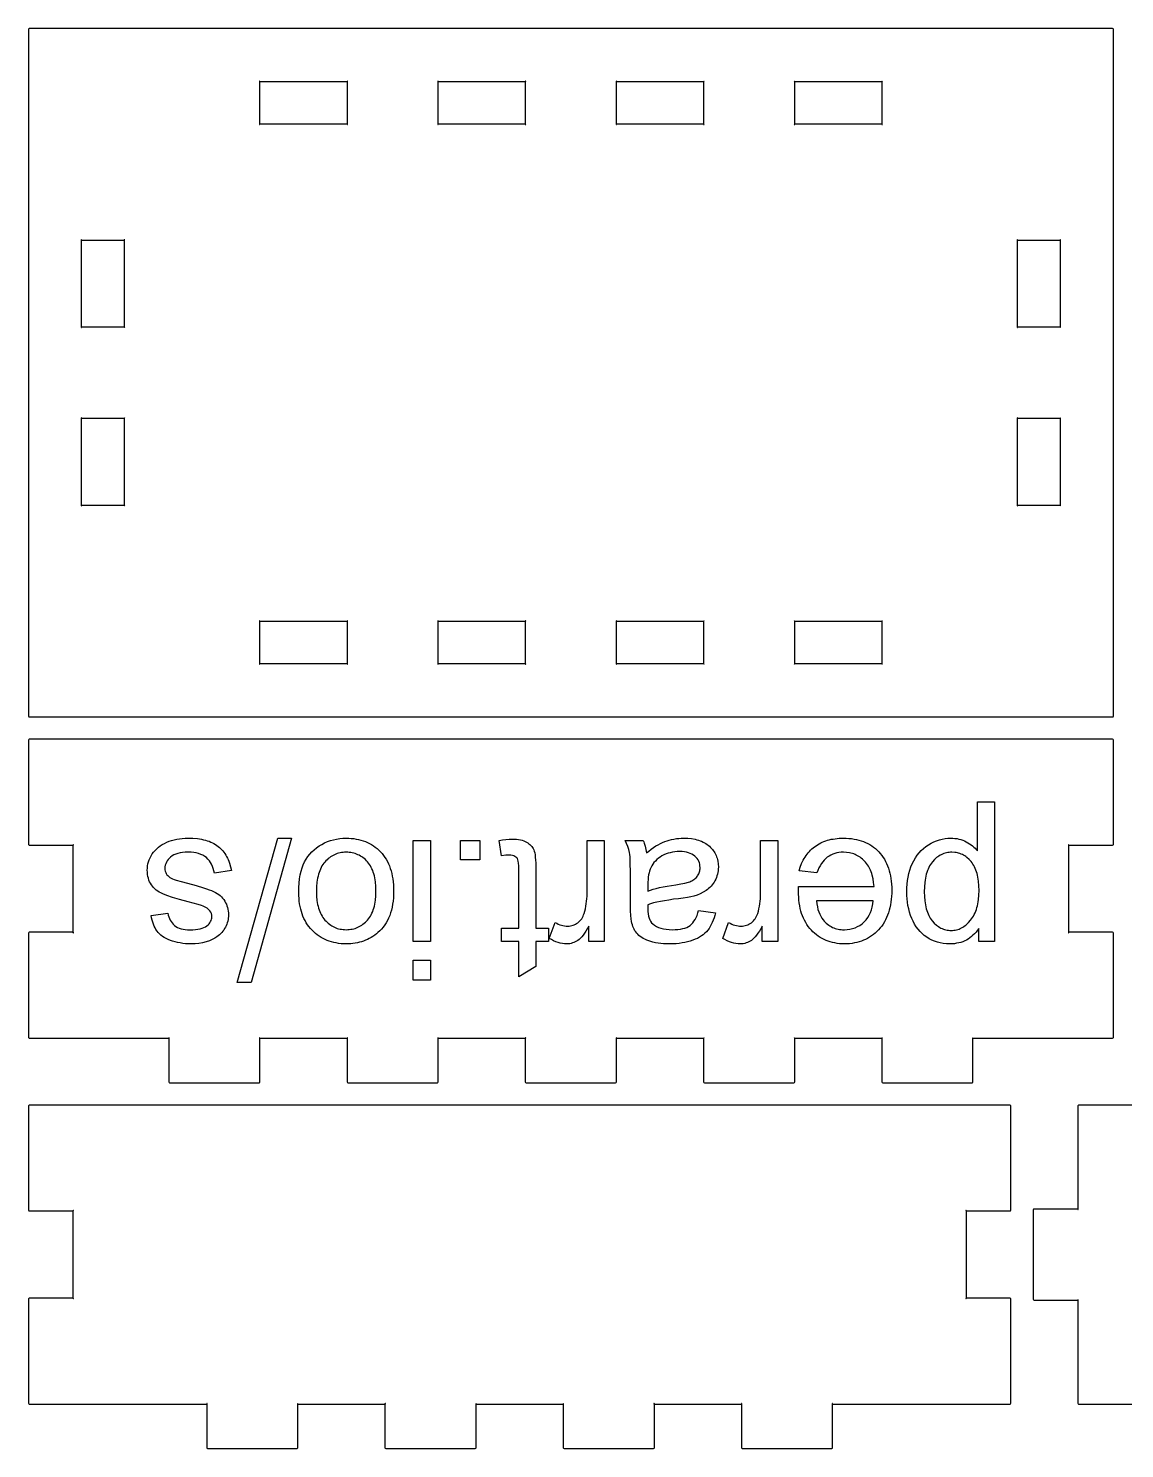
# Model space of a CAD drawing. Extents: x 0 to 365, y 0 to 143.
# Drawn here: x 0 to 110.7, y 0 to 143.4 of the extents above; entities that cross this region are included whole.
import ezdxf

# ---------------------------------------------------------------- set-up
doc = ezdxf.new("R2010")
doc.units = 0
doc.layers.get('0').update_dxf_attribs({"linetype": 'CONTINUOUS'})
doc.layers.add('IMPORT_-_QR-CODE', color=18, linetype='CONTINUOUS')

msp = doc.modelspace()

# ---------------------------------------------------------------- linework, layer by layer
for points in [[(9.77, 73.9), (99.77, 73.9), (109.45, 73.9), (109.47, 73.9), (109.52, 73.93), (109.55, 73.98), (109.55, 74), (109.55, 83.67), (109.55, 133.68), (109.55, 143.35), (109.55, 143.37), (109.52, 143.42), (109.47, 143.45), (109.45, 143.45), (99.77, 143.45), (9.77, 143.45), (0.1, 143.45), (0.08, 143.45), (0.03, 143.42), (0, 143.37), (0, 143.35), (0, 133.68), (0, 83.67), (0, 74), (0, 73.98), (0.03, 73.93), (0.08, 73.9), (0.1, 73.9)], [(27.77, 138.07), (32.17, 138.07), (32.18, 138.07), (32.22, 138.09), (32.21, 138.11), (32.19, 138.12), (32.17, 138.09), (32.17, 138.07), (32.17, 133.77), (32.17, 133.76), (32.19, 133.73), (32.21, 133.74), (32.22, 133.76), (32.18, 133.77), (32.17, 133.77), (23.37, 133.77), (23.36, 133.77), (23.33, 133.76), (23.34, 133.74), (23.36, 133.73), (23.37, 133.76), (23.37, 133.77), (23.37, 138.07), (23.37, 138.09), (23.36, 138.12), (23.34, 138.11), (23.33, 138.09), (23.36, 138.07), (23.37, 138.07)], [(45.77, 138.07), (50.17, 138.07), (50.18, 138.07), (50.22, 138.09), (50.21, 138.11), (50.19, 138.12), (50.17, 138.09), (50.17, 138.07), (50.17, 133.77), (50.17, 133.76), (50.19, 133.73), (50.21, 133.74), (50.22, 133.76), (50.18, 133.77), (50.17, 133.77), (41.37, 133.77), (41.36, 133.77), (41.33, 133.76), (41.34, 133.74), (41.36, 133.73), (41.37, 133.76), (41.37, 133.77), (41.37, 138.07), (41.37, 138.09), (41.36, 138.12), (41.34, 138.11), (41.33, 138.09), (41.36, 138.07), (41.37, 138.07)], [(63.77, 138.07), (68.17, 138.07), (68.18, 138.07), (68.22, 138.09), (68.21, 138.11), (68.19, 138.12), (68.17, 138.09), (68.17, 138.07), (68.17, 133.77), (68.17, 133.76), (68.19, 133.73), (68.21, 133.74), (68.22, 133.76), (68.18, 133.77), (68.17, 133.77), (59.37, 133.77), (59.36, 133.77), (59.33, 133.76), (59.34, 133.74), (59.36, 133.73), (59.37, 133.76), (59.37, 133.77), (59.37, 138.07), (59.37, 138.09), (59.36, 138.12), (59.34, 138.11), (59.33, 138.09), (59.36, 138.07), (59.37, 138.07)], [(81.77, 138.07), (86.17, 138.07), (86.18, 138.07), (86.22, 138.09), (86.21, 138.11), (86.19, 138.12), (86.17, 138.09), (86.17, 138.07), (86.17, 133.77), (86.17, 133.76), (86.19, 133.73), (86.21, 133.74), (86.22, 133.76), (86.18, 133.77), (86.17, 133.77), (77.37, 133.77), (77.36, 133.77), (77.33, 133.76), (77.34, 133.74), (77.36, 133.73), (77.37, 133.76), (77.37, 133.77), (77.37, 138.07), (77.37, 138.09), (77.36, 138.12), (77.34, 138.11), (77.33, 138.09), (77.36, 138.07), (77.37, 138.07)], [(5.37, 117.67), (5.37, 122.07), (5.37, 122.09), (5.36, 122.12), (5.34, 122.11), (5.33, 122.09), (5.36, 122.07), (5.37, 122.07), (9.68, 122.07), (9.68, 122.07), (9.72, 122.09), (9.71, 122.11), (9.69, 122.12), (9.68, 122.09), (9.68, 122.07), (9.68, 113.27), (9.68, 113.26), (9.69, 113.23), (9.71, 113.24), (9.72, 113.26), (9.68, 113.27), (9.68, 113.27), (5.37, 113.27), (5.36, 113.27), (5.33, 113.26), (5.34, 113.24), (5.36, 113.23), (5.37, 113.26), (5.37, 113.27)], [(104.17, 117.67), (104.17, 113.27), (104.17, 113.26), (104.19, 113.23), (104.21, 113.24), (104.22, 113.26), (104.18, 113.27), (104.17, 113.27), (99.87, 113.27), (99.86, 113.27), (99.83, 113.26), (99.84, 113.24), (99.86, 113.23), (99.87, 113.26), (99.87, 113.27), (99.87, 122.07), (99.87, 122.09), (99.86, 122.12), (99.84, 122.11), (99.83, 122.09), (99.86, 122.07), (99.87, 122.07), (104.17, 122.07), (104.18, 122.07), (104.22, 122.09), (104.21, 122.11), (104.19, 122.12), (104.17, 122.09), (104.17, 122.07)], [(5.37, 99.67), (5.37, 104.07), (5.37, 104.09), (5.36, 104.12), (5.34, 104.11), (5.33, 104.09), (5.36, 104.07), (5.37, 104.07), (9.68, 104.07), (9.68, 104.07), (9.72, 104.09), (9.71, 104.11), (9.69, 104.12), (9.68, 104.09), (9.68, 104.07), (9.68, 95.27), (9.68, 95.27), (9.69, 95.23), (9.71, 95.24), (9.72, 95.26), (9.68, 95.27), (9.68, 95.27), (5.37, 95.27), (5.36, 95.27), (5.33, 95.26), (5.34, 95.24), (5.36, 95.23), (5.37, 95.27), (5.37, 95.27)], [(104.17, 99.67), (104.17, 95.27), (104.17, 95.27), (104.19, 95.23), (104.21, 95.24), (104.22, 95.26), (104.18, 95.27), (104.17, 95.27), (99.87, 95.27), (99.86, 95.27), (99.83, 95.26), (99.84, 95.24), (99.86, 95.23), (99.87, 95.27), (99.87, 95.27), (99.87, 104.07), (99.87, 104.09), (99.86, 104.12), (99.84, 104.11), (99.83, 104.09), (99.86, 104.07), (99.87, 104.07), (104.17, 104.07), (104.18, 104.07), (104.22, 104.09), (104.21, 104.11), (104.19, 104.12), (104.17, 104.09), (104.17, 104.07)], [(27.77, 79.27), (23.37, 79.27), (23.36, 79.27), (23.33, 79.26), (23.34, 79.24), (23.36, 79.23), (23.37, 79.26), (23.37, 79.27), (23.37, 83.58), (23.37, 83.59), (23.36, 83.62), (23.34, 83.61), (23.33, 83.59), (23.36, 83.58), (23.37, 83.58), (32.17, 83.58), (32.18, 83.58), (32.22, 83.59), (32.21, 83.61), (32.19, 83.62), (32.17, 83.59), (32.17, 83.58), (32.17, 79.27), (32.17, 79.26), (32.19, 79.23), (32.21, 79.24), (32.22, 79.26), (32.18, 79.27), (32.17, 79.27)], [(45.77, 79.27), (41.37, 79.27), (41.36, 79.27), (41.33, 79.26), (41.34, 79.24), (41.36, 79.23), (41.37, 79.26), (41.37, 79.27), (41.37, 83.58), (41.37, 83.59), (41.36, 83.62), (41.34, 83.61), (41.33, 83.59), (41.36, 83.58), (41.37, 83.58), (50.17, 83.58), (50.18, 83.58), (50.22, 83.59), (50.21, 83.61), (50.19, 83.62), (50.17, 83.59), (50.17, 83.58), (50.17, 79.27), (50.17, 79.26), (50.19, 79.23), (50.21, 79.24), (50.22, 79.26), (50.18, 79.27), (50.17, 79.27)], [(63.77, 79.27), (59.37, 79.27), (59.36, 79.27), (59.33, 79.26), (59.34, 79.24), (59.36, 79.23), (59.37, 79.26), (59.37, 79.27), (59.37, 83.58), (59.37, 83.59), (59.36, 83.62), (59.34, 83.61), (59.33, 83.59), (59.36, 83.58), (59.37, 83.58), (68.17, 83.58), (68.18, 83.58), (68.22, 83.59), (68.21, 83.61), (68.19, 83.62), (68.17, 83.59), (68.17, 83.58), (68.17, 79.27), (68.17, 79.26), (68.19, 79.23), (68.21, 79.24), (68.22, 79.26), (68.18, 79.27), (68.17, 79.27)], [(81.77, 79.27), (77.37, 79.27), (77.36, 79.27), (77.33, 79.26), (77.34, 79.24), (77.36, 79.23), (77.37, 79.26), (77.37, 79.27), (77.37, 83.58), (77.37, 83.59), (77.36, 83.62), (77.34, 83.61), (77.33, 83.59), (77.36, 83.58), (77.37, 83.58), (86.17, 83.58), (86.18, 83.58), (86.22, 83.59), (86.21, 83.61), (86.19, 83.62), (86.17, 83.59), (86.17, 83.58), (86.17, 79.27), (86.17, 79.26), (86.19, 79.23), (86.21, 79.24), (86.22, 79.26), (86.18, 79.27), (86.17, 79.27)], [(4.6, 41.45), (14.17, 41.45), (14.18, 41.45), (14.22, 41.47), (14.21, 41.49), (14.19, 41.49), (14.17, 41.46), (14.17, 41.45), (14.17, 37.05), (14.17, 37.03), (14.2, 36.98), (14.26, 36.95), (14.28, 36.95), (23.28, 36.95), (23.29, 36.95), (23.35, 36.98), (23.37, 37.03), (23.37, 37.05), (23.37, 41.45), (23.37, 41.46), (23.36, 41.49), (23.34, 41.49), (23.33, 41.47), (23.36, 41.45), (23.37, 41.45), (32.17, 41.45), (32.18, 41.45), (32.22, 41.47), (32.21, 41.49), (32.19, 41.49), (32.17, 41.46), (32.17, 41.45), (32.17, 37.05), (32.17, 37.03), (32.2, 36.98), (32.26, 36.95), (32.28, 36.95), (41.28, 36.95), (41.29, 36.95), (41.35, 36.98), (41.37, 37.03), (41.37, 37.05), (41.37, 41.45), (41.37, 41.46), (41.36, 41.49), (41.34, 41.49), (41.33, 41.47), (41.36, 41.45), (41.37, 41.45), (50.17, 41.45), (50.18, 41.45), (50.22, 41.47), (50.21, 41.49), (50.19, 41.49), (50.17, 41.46), (50.17, 41.45), (50.17, 37.05), (50.17, 37.03), (50.2, 36.98), (50.26, 36.95), (50.27, 36.95), (59.27, 36.95), (59.29, 36.95), (59.35, 36.98), (59.37, 37.03), (59.37, 37.05), (59.37, 41.45), (59.37, 41.46), (59.36, 41.49), (59.34, 41.49), (59.33, 41.47), (59.36, 41.45), (59.37, 41.45), (68.17, 41.45), (68.18, 41.45), (68.22, 41.47), (68.21, 41.49), (68.19, 41.49), (68.17, 41.46), (68.17, 41.45), (68.17, 37.05), (68.17, 37.03), (68.2, 36.98), (68.26, 36.95), (68.27, 36.95), (77.28, 36.95), (77.29, 36.95), (77.35, 36.98), (77.37, 37.03), (77.37, 37.05), (77.37, 41.45), (77.37, 41.46), (77.36, 41.49), (77.34, 41.49), (77.33, 41.47), (77.36, 41.45), (77.37, 41.45), (86.17, 41.45), (86.18, 41.45), (86.22, 41.47), (86.21, 41.49), (86.19, 41.49), (86.17, 41.46), (86.17, 41.45), (86.17, 37.05), (86.17, 37.03), (86.2, 36.98), (86.26, 36.95), (86.27, 36.95), (95.27, 36.95), (95.29, 36.95), (95.34, 36.98), (95.37, 37.03), (95.37, 37.05), (95.37, 41.45), (95.37, 41.46), (95.36, 41.49), (95.34, 41.49), (95.33, 41.47), (95.36, 41.45), (95.37, 41.45), (104.95, 41.45), (109.45, 41.45), (109.47, 41.45), (109.52, 41.48), (109.55, 41.53), (109.55, 41.55), (109.55, 52.05), (109.55, 52.07), (109.52, 52.12), (109.47, 52.15), (109.45, 52.15), (105.05, 52.15), (105.04, 52.15), (105.01, 52.14), (105.01, 52.11), (105.03, 52.11), (105.05, 52.14), (105.05, 52.15), (105.05, 60.95), (105.05, 60.96), (105.03, 60.99), (105.01, 60.99), (105.01, 60.96), (105.04, 60.95), (105.05, 60.95), (109.45, 60.95), (109.47, 60.95), (109.52, 60.98), (109.55, 61.03), (109.55, 61.05), (109.55, 71.55), (109.55, 71.57), (109.52, 71.62), (109.47, 71.65), (109.45, 71.65), (104.95, 71.65), (4.6, 71.65), (0.1, 71.65), (0.08, 71.65), (0.03, 71.62), (0, 71.57), (0, 71.55), (0, 61.05), (0, 61.03), (0.03, 60.98), (0.08, 60.95), (0.1, 60.95), (4.5, 60.95), (4.51, 60.95), (4.54, 60.96), (4.54, 60.99), (4.51, 60.99), (4.5, 60.96), (4.5, 60.95), (4.5, 52.15), (4.5, 52.14), (4.51, 52.11), (4.54, 52.11), (4.54, 52.14), (4.51, 52.15), (4.5, 52.15), (0.1, 52.15), (0.08, 52.15), (0.03, 52.12), (0, 52.07), (0, 52.05), (0, 41.55), (0, 41.53), (0.03, 41.48), (0.08, 41.45), (0.1, 41.45)], [(4.6, 4.5), (18, 4.5), (18.01, 4.5), (18.04, 4.51), (18.04, 4.54), (18.01, 4.54), (18, 4.51), (18, 4.5), (18, 0.1), (18, 0.08), (18.03, 0.03), (18.08, 0), (18.1, 0), (27.1, 0), (27.12, 0), (27.17, 0.03), (27.2, 0.08), (27.2, 0.1), (27.2, 4.5), (27.2, 4.51), (27.18, 4.54), (27.16, 4.54), (27.16, 4.51), (27.19, 4.5), (27.2, 4.5), (36, 4.5), (36.01, 4.5), (36.04, 4.51), (36.04, 4.54), (36.01, 4.54), (36, 4.51), (36, 4.5), (36, 0.1), (36, 0.08), (36.03, 0.03), (36.08, 0), (36.1, 0), (45.1, 0), (45.12, 0), (45.17, 0.03), (45.2, 0.08), (45.2, 0.1), (45.2, 4.5), (45.2, 4.51), (45.18, 4.54), (45.16, 4.54), (45.16, 4.51), (45.19, 4.5), (45.2, 4.5), (54, 4.5), (54.01, 4.5), (54.04, 4.51), (54.04, 4.54), (54.01, 4.54), (54, 4.51), (54, 4.5), (54, 0.1), (54, 0.08), (54.03, 0.03), (54.08, 0), (54.1, 0), (63.1, 0), (63.12, 0), (63.17, 0.03), (63.2, 0.08), (63.2, 0.1), (63.2, 4.5), (63.2, 4.51), (63.18, 4.54), (63.16, 4.54), (63.16, 4.51), (63.19, 4.5), (63.2, 4.5), (72, 4.5), (72.01, 4.5), (72.04, 4.51), (72.04, 4.54), (72.01, 4.54), (72, 4.51), (72, 4.5), (72, 0.1), (72, 0.08), (72.03, 0.03), (72.08, 0), (72.1, 0), (81.1, 0), (81.12, 0), (81.17, 0.03), (81.2, 0.08), (81.2, 0.1), (81.2, 4.5), (81.2, 4.51), (81.18, 4.54), (81.16, 4.54), (81.16, 4.51), (81.19, 4.5), (81.2, 4.5), (94.6, 4.5), (99.1, 4.5), (99.12, 4.5), (99.17, 4.53), (99.2, 4.58), (99.2, 4.6), (99.2, 15.1), (99.2, 15.12), (99.17, 15.17), (99.12, 15.2), (99.1, 15.2), (94.7, 15.2), (94.69, 15.2), (94.66, 15.19), (94.66, 15.16), (94.68, 15.16), (94.7, 15.19), (94.7, 15.2), (94.7, 24), (94.7, 24.01), (94.68, 24.04), (94.66, 24.04), (94.66, 24.02), (94.69, 24), (94.7, 24), (99.1, 24), (99.12, 24), (99.17, 24.03), (99.2, 24.08), (99.2, 24.1), (99.2, 34.6), (99.2, 34.62), (99.17, 34.67), (99.12, 34.7), (99.1, 34.7), (94.6, 34.7), (4.6, 34.7), (0.1, 34.7), (0.08, 34.7), (0.03, 34.67), (0, 34.62), (0, 34.6), (0, 24.1), (0, 24.08), (0.03, 24.03), (0.08, 24), (0.1, 24), (4.5, 24), (4.51, 24), (4.54, 24.02), (4.54, 24.04), (4.51, 24.04), (4.5, 24.01), (4.5, 24), (4.5, 15.2), (4.5, 15.19), (4.51, 15.16), (4.54, 15.16), (4.54, 15.19), (4.51, 15.2), (4.5, 15.2), (0.1, 15.2), (0.08, 15.2), (0.03, 15.17), (0, 15.12), (0, 15.1), (0, 4.6), (0, 4.58), (0.03, 4.53), (0.08, 4.5), (0.1, 4.5)]]:
    msp.add_lwpolyline(points, close=True)
at = {"layer": 'IMPORT_-_QR-CODE'}
for points in [[(97.55, 65.34), (97.55, 51.21), (95.97, 51.21), (95.97, 52.54), (95.83, 52.35), (95.68, 52.17), (95.53, 52.01), (95.37, 51.86), (95.22, 51.72), (95.05, 51.59), (94.88, 51.47), (94.71, 51.37), (94.53, 51.28), (94.34, 51.2), (94.14, 51.13), (93.93, 51.08), (93.71, 51.04), (93.49, 51), (93.25, 50.99), (93.01, 50.98), (92.68, 50.99), (92.37, 51.02), (92.07, 51.08), (91.77, 51.15), (91.49, 51.24), (91.22, 51.36), (90.95, 51.5), (90.7, 51.65), (90.45, 51.83), (90.23, 52.03), (90.02, 52.24), (89.82, 52.47), (89.64, 52.71), (89.47, 52.98), (89.32, 53.26), (89.19, 53.55), (89.07, 53.86), (88.96, 54.18), (88.88, 54.51), (88.8, 54.84), (88.75, 55.18), (88.71, 55.53), (88.68, 55.88), (88.68, 56.24), (88.69, 56.63), (88.71, 57.01), (88.76, 57.37), (88.82, 57.73), (88.9, 58.08), (88.99, 58.42), (89.11, 58.75), (89.24, 59.07), (89.39, 59.37), (89.55, 59.66), (89.73, 59.93), (89.93, 60.17), (90.14, 60.41), (90.37, 60.62), (90.61, 60.81), (90.88, 60.99), (91.14, 61.15), (91.42, 61.28), (91.7, 61.4), (91.98, 61.49), (92.26, 61.56), (92.55, 61.62), (92.84, 61.65), (93.13, 61.66), (93.34, 61.65), (93.55, 61.64), (93.76, 61.61), (93.95, 61.57), (94.14, 61.52), (94.33, 61.45), (94.51, 61.38), (94.68, 61.29), (94.85, 61.2), (95.01, 61.1), (95.17, 60.99), (95.31, 60.88), (95.45, 60.76), (95.58, 60.64), (95.7, 60.51), (95.82, 60.37), (95.82, 65.34)], [(20.49, 58.38), (18.78, 58.11), (18.73, 58.36), (18.67, 58.59), (18.6, 58.81), (18.5, 59.02), (18.39, 59.21), (18.27, 59.38), (18.13, 59.54), (17.97, 59.69), (17.8, 59.82), (17.61, 59.93), (17.41, 60.02), (17.18, 60.1), (16.94, 60.16), (16.69, 60.2), (16.42, 60.23), (16.13, 60.24), (15.84, 60.23), (15.57, 60.2), (15.32, 60.17), (15.09, 60.11), (14.88, 60.05), (14.69, 59.96), (14.51, 59.86), (14.36, 59.75), (14.23, 59.63), (14.11, 59.5), (14.01, 59.36), (13.93, 59.22), (13.86, 59.08), (13.82, 58.93), (13.79, 58.77), (13.78, 58.61), (13.79, 58.47), (13.82, 58.33), (13.86, 58.2), (13.91, 58.08), (13.98, 57.97), (14.07, 57.87), (14.17, 57.77), (14.29, 57.69), (14.4, 57.63), (14.54, 57.56), (14.71, 57.49), (14.91, 57.42), (15.42, 57.27), (16.06, 57.1), (16.94, 56.87), (17.68, 56.65), (17.99, 56.55), (18.26, 56.45), (18.5, 56.36), (18.7, 56.27), (18.88, 56.17), (19.05, 56.07), (19.21, 55.97), (19.35, 55.85), (19.49, 55.72), (19.61, 55.59), (19.72, 55.45), (19.82, 55.3), (19.91, 55.14), (19.99, 54.98), (20.05, 54.81), (20.11, 54.64), (20.15, 54.47), (20.18, 54.29), (20.19, 54.11), (20.2, 53.92), (20.2, 53.76), (20.18, 53.59), (20.16, 53.43), (20.12, 53.27), (20.08, 53.11), (20.02, 52.96), (19.96, 52.81), (19.89, 52.66), (19.81, 52.52), (19.72, 52.38), (19.62, 52.25), (19.52, 52.13), (19.41, 52.01), (19.29, 51.9), (19.17, 51.79), (19.04, 51.69), (18.82, 51.55), (18.56, 51.42), (18.27, 51.3), (17.93, 51.19), (17.58, 51.1), (17.21, 51.03), (16.83, 50.99), (16.44, 50.98), (16.14, 50.99), (15.86, 51), (15.58, 51.03), (15.31, 51.07), (15.05, 51.12), (14.8, 51.18), (14.56, 51.25), (14.33, 51.33), (14.11, 51.42), (13.9, 51.52), (13.71, 51.62), (13.54, 51.73), (13.38, 51.86), (13.23, 51.98), (13.1, 52.12), (12.99, 52.26), (12.88, 52.42), (12.79, 52.59), (12.7, 52.76), (12.62, 52.96), (12.55, 53.16), (12.49, 53.38), (12.43, 53.61), (12.39, 53.85), (14.08, 54.08), (14.12, 53.89), (14.17, 53.71), (14.23, 53.54), (14.31, 53.38), (14.4, 53.23), (14.5, 53.09), (14.62, 52.96), (14.75, 52.85), (14.9, 52.74), (15.06, 52.65), (15.23, 52.58), (15.42, 52.51), (15.62, 52.47), (15.84, 52.43), (16.07, 52.41), (16.31, 52.4), (16.6, 52.41), (16.87, 52.43), (17.11, 52.46), (17.34, 52.5), (17.54, 52.56), (17.72, 52.63), (17.88, 52.71), (18.02, 52.8), (18.14, 52.9), (18.24, 53), (18.33, 53.11), (18.4, 53.23), (18.45, 53.34), (18.49, 53.47), (18.52, 53.59), (18.53, 53.72), (18.51, 53.89), (18.47, 54.04), (18.41, 54.19), (18.31, 54.33), (18.26, 54.4), (18.19, 54.46), (18.04, 54.58), (17.86, 54.69), (17.65, 54.79), (17.46, 54.85), (17.14, 54.95), (16.12, 55.23), (15.27, 55.47), (14.56, 55.68), (13.99, 55.87), (13.56, 56.04), (13.38, 56.12), (13.21, 56.21), (13.06, 56.31), (12.91, 56.42), (12.77, 56.54), (12.64, 56.66), (12.53, 56.8), (12.42, 56.94), (12.32, 57.1), (12.24, 57.26), (12.17, 57.43), (12.11, 57.61), (12.06, 57.8), (12.03, 58), (12.01, 58.21), (12, 58.43), (12.01, 58.64), (12.04, 58.85), (12.07, 59.06), (12.13, 59.27), (12.2, 59.47), (12.29, 59.67), (12.39, 59.86), (12.51, 60.06), (12.64, 60.24), (12.79, 60.42), (12.95, 60.58), (13.13, 60.74), (13.31, 60.88), (13.52, 61.01), (13.74, 61.13), (13.97, 61.24), (14.21, 61.34), (14.46, 61.42), (14.72, 61.5), (14.98, 61.55), (15.25, 61.6), (15.54, 61.63), (15.82, 61.65), (16.12, 61.66), (16.6, 61.65), (17.06, 61.61), (17.27, 61.58), (17.48, 61.54), (17.68, 61.5), (17.88, 61.45), (18.06, 61.4), (18.24, 61.34), (18.41, 61.27), (18.58, 61.19), (18.73, 61.11), (18.88, 61.03), (19.02, 60.93), (19.16, 60.83), (19.28, 60.72), (19.41, 60.61), (19.52, 60.49), (19.63, 60.37), (19.74, 60.24), (19.83, 60.1), (19.93, 59.95), (20.01, 59.8), (20.09, 59.65), (20.17, 59.49), (20.23, 59.32), (20.3, 59.14), (20.4, 58.77)], [(26.57, 61.67), (22.48, 47.08), (21.09, 47.08), (25.17, 61.67)], [(36.87, 56.32), (36.87, 55.97), (36.85, 55.63), (36.82, 55.31), (36.77, 54.99), (36.72, 54.69), (36.65, 54.4), (36.57, 54.12), (36.48, 53.85), (36.37, 53.59), (36.26, 53.35), (36.13, 53.11), (35.98, 52.89), (35.83, 52.68), (35.66, 52.48), (35.49, 52.29), (35.29, 52.12), (35.13, 51.98), (34.96, 51.85), (34.78, 51.73), (34.6, 51.62), (34.41, 51.52), (34.22, 51.42), (34.03, 51.34), (33.83, 51.26), (33.63, 51.2), (33.42, 51.14), (33.21, 51.09), (32.99, 51.05), (32.77, 51.02), (32.55, 51), (32.32, 50.98), (32.08, 50.98), (31.82, 50.99), (31.57, 51), (31.32, 51.03), (31.08, 51.07), (30.84, 51.12), (30.61, 51.17), (30.38, 51.24), (30.17, 51.33), (29.95, 51.42), (29.75, 51.52), (29.55, 51.63), (29.35, 51.76), (29.17, 51.89), (28.98, 52.04), (28.81, 52.19), (28.64, 52.36), (28.48, 52.54), (28.32, 52.72), (28.18, 52.92), (28.05, 53.12), (27.93, 53.33), (27.82, 53.54), (27.72, 53.77), (27.63, 54), (27.56, 54.25), (27.49, 54.5), (27.43, 54.76), (27.38, 55.02), (27.35, 55.3), (27.32, 55.58), (27.31, 55.88), (27.3, 56.18), (27.31, 56.66), (27.34, 57.11), (27.38, 57.54), (27.45, 57.94), (27.53, 58.31), (27.63, 58.66), (27.75, 58.98), (27.89, 59.28), (28.05, 59.55), (28.22, 59.81), (28.41, 60.05), (28.62, 60.28), (28.84, 60.49), (29.08, 60.69), (29.34, 60.87), (29.61, 61.03), (29.9, 61.18), (30.19, 61.31), (30.49, 61.41), (30.8, 61.5), (31.11, 61.57), (31.43, 61.62), (31.75, 61.65), (32.08, 61.66), (32.35, 61.65), (32.6, 61.64), (32.86, 61.61), (33.1, 61.57), (33.34, 61.52), (33.57, 61.47), (33.8, 61.4), (34.02, 61.31), (34.23, 61.22), (34.44, 61.12), (34.64, 61.01), (34.84, 60.89), (35.02, 60.75), (35.21, 60.61), (35.38, 60.45), (35.55, 60.28), (35.71, 60.11), (35.86, 59.92), (36, 59.72), (36.13, 59.52), (36.25, 59.3), (36.36, 59.08), (36.45, 58.85), (36.54, 58.6), (36.62, 58.35), (36.69, 58.09), (36.74, 57.82), (36.79, 57.54), (36.83, 57.25), (36.85, 56.95), (36.87, 56.64)], [(40.6, 61.43), (40.6, 51.21), (38.86, 51.21), (38.86, 61.43)], [(45.59, 61.43), (45.59, 59.46), (43.62, 59.46), (43.62, 61.43)], [(47.77, 59.88), (47.52, 61.41), (47.88, 61.48), (48.21, 61.52), (48.53, 61.55), (48.83, 61.56), (49.06, 61.56), (49.27, 61.54), (49.48, 61.52), (49.67, 61.49), (49.84, 61.45), (50.01, 61.39), (50.16, 61.33), (50.29, 61.26), (50.42, 61.19), (50.53, 61.1), (50.64, 61.01), (50.73, 60.92), (50.82, 60.82), (50.9, 60.71), (50.97, 60.6), (51.02, 60.48), (51.07, 60.34), (51.12, 60.17), (51.15, 59.97), (51.18, 59.73), (51.21, 59.45), (51.22, 59.15), (51.23, 58.44), (51.23, 52.56), (52.5, 52.56), (52.5, 51.21), (51.23, 51.21), (51.23, 48.68), (49.51, 47.64), (49.51, 51.21), (47.77, 51.21), (47.77, 52.56), (49.51, 52.56), (49.51, 58.53), (49.51, 58.87), (49.49, 59.14), (49.46, 59.35), (49.42, 59.48), (49.37, 59.59), (49.3, 59.67), (49.22, 59.75), (49.12, 59.82), (49.01, 59.88), (48.87, 59.92), (48.71, 59.94), (48.53, 59.95), (48.2, 59.93)], [(58.13, 61.43), (58.13, 51.21), (56.57, 51.21), (56.57, 52.76), (56.43, 52.5), (56.28, 52.26), (56.14, 52.05), (56, 51.86), (55.86, 51.69), (55.73, 51.55), (55.6, 51.42), (55.47, 51.33), (55.34, 51.25), (55.21, 51.18), (55.08, 51.12), (54.94, 51.07), (54.8, 51.03), (54.66, 51), (54.51, 50.99), (54.36, 50.98), (54.14, 50.99), (53.92, 51.02), (53.7, 51.06), (53.48, 51.12), (53.26, 51.2), (53.03, 51.29), (52.81, 51.41), (52.58, 51.54), (53.18, 53.14), (53.34, 53.06), (53.5, 52.98), (53.65, 52.92), (53.81, 52.86), (53.97, 52.82), (54.13, 52.79), (54.29, 52.78), (54.45, 52.77), (54.59, 52.78), (54.72, 52.79), (54.86, 52.82), (54.99, 52.86), (55.11, 52.9), (55.23, 52.96), (55.35, 53.03), (55.47, 53.11), (55.58, 53.2), (55.68, 53.3), (55.77, 53.4), (55.86, 53.52), (55.93, 53.64), (56, 53.77), (56.06, 53.91), (56.11, 54.06), (56.18, 54.29), (56.24, 54.53), (56.29, 54.78), (56.33, 55.03), (56.36, 55.28), (56.38, 55.54), (56.4, 55.81), (56.4, 56.08), (56.4, 61.43)], [(62.4, 60.17), (62.64, 60.36), (62.88, 60.55), (63.12, 60.71), (63.35, 60.87), (63.58, 61), (63.81, 61.12), (64.03, 61.23), (64.26, 61.32), (64.48, 61.4), (64.71, 61.47), (64.94, 61.53), (65.18, 61.57), (65.42, 61.61), (65.66, 61.64), (65.91, 61.65), (66.17, 61.66), (66.57, 61.65), (66.96, 61.61), (67.32, 61.54), (67.49, 61.5), (67.65, 61.45), (67.81, 61.4), (67.97, 61.34), (68.11, 61.27), (68.25, 61.2), (68.39, 61.12), (68.52, 61.03), (68.64, 60.94), (68.75, 60.84), (68.86, 60.73), (68.97, 60.62), (69.06, 60.51), (69.15, 60.4), (69.23, 60.28), (69.3, 60.16), (69.37, 60.03), (69.43, 59.9), (69.48, 59.77), (69.53, 59.63), (69.57, 59.49), (69.6, 59.35), (69.64, 59.05), (69.66, 58.73), (69.65, 58.55), (69.64, 58.37), (69.61, 58.19), (69.57, 58.02), (69.52, 57.85), (69.47, 57.68), (69.4, 57.52), (69.32, 57.36), (69.23, 57.21), (69.13, 57.07), (69.03, 56.93), (68.92, 56.8), (68.81, 56.68), (68.68, 56.57), (68.56, 56.47), (68.42, 56.37), (68.14, 56.19), (67.83, 56.04), (67.51, 55.91), (67.18, 55.8), (66.89, 55.73), (66.54, 55.67), (66.12, 55.6), (65.64, 55.54), (65.13, 55.48), (64.66, 55.41), (64.22, 55.34), (63.82, 55.27), (63.45, 55.19), (63.11, 55.11), (62.81, 55.03), (62.55, 54.94), (62.54, 54.49), (62.55, 54.24), (62.57, 54), (62.61, 53.79), (62.66, 53.59), (62.73, 53.41), (62.81, 53.26), (62.91, 53.12), (63.03, 53), (63.21, 52.86), (63.4, 52.74), (63.62, 52.64), (63.85, 52.56), (64.11, 52.5), (64.39, 52.45), (64.68, 52.42), (65, 52.41), (65.3, 52.42), (65.57, 52.44), (65.83, 52.47), (66.06, 52.52), (66.28, 52.58), (66.47, 52.65), (66.65, 52.74), (66.81, 52.84), (66.95, 52.96), (67.08, 53.1), (67.2, 53.26), (67.31, 53.43), (67.41, 53.63), (67.51, 53.85), (67.59, 54.1), (67.67, 54.36), (69.36, 54.13), (69.3, 53.86), (69.23, 53.61), (69.14, 53.37), (69.05, 53.14), (68.95, 52.93), (68.85, 52.73), (68.73, 52.54), (68.6, 52.37), (68.46, 52.21), (68.31, 52.06), (68.14, 51.91), (67.95, 51.78), (67.75, 51.66), (67.54, 51.54), (67.31, 51.44), (67.07, 51.34), (66.81, 51.26), (66.55, 51.18), (66.27, 51.12), (65.99, 51.07), (65.7, 51.03), (65.39, 51), (65.08, 50.99), (64.75, 50.98), (64.43, 50.99), (64.13, 51), (63.84, 51.02), (63.57, 51.06), (63.31, 51.1), (63.06, 51.15), (62.84, 51.22), (62.63, 51.29), (62.43, 51.37), (62.24, 51.45), (62.07, 51.54), (61.92, 51.64), (61.77, 51.74), (61.64, 51.84), (61.53, 51.95), (61.42, 52.06), (61.33, 52.18), (61.24, 52.31), (61.17, 52.45), (61.1, 52.59), (61.03, 52.74), (60.98, 52.9), (60.93, 53.07), (60.88, 53.24), (60.85, 53.51), (60.82, 53.86), (60.8, 54.31), (60.8, 54.84), (60.8, 57.15), (60.79, 58.24), (60.77, 59.12), (60.74, 59.77), (60.71, 60.01), (60.69, 60.2), (60.62, 60.52), (60.52, 60.83), (60.4, 61.13), (60.25, 61.43), (62.06, 61.43), (62.12, 61.29), (62.18, 61.15), (62.28, 60.84), (62.35, 60.52)], [(62.55, 56.3), (62.8, 56.39), (63.08, 56.49), (63.39, 56.57), (63.73, 56.66), (64.1, 56.74), (64.49, 56.81), (64.92, 56.89), (65.38, 56.95), (65.87, 57.03), (66.29, 57.12), (66.63, 57.21), (66.77, 57.25), (66.89, 57.3), (66.99, 57.35), (67.1, 57.41), (67.19, 57.47), (67.28, 57.54), (67.36, 57.61), (67.44, 57.69), (67.51, 57.77), (67.57, 57.86), (67.63, 57.96), (67.68, 58.05), (67.72, 58.15), (67.75, 58.25), (67.78, 58.36), (67.8, 58.47), (67.81, 58.57), (67.81, 58.69), (67.8, 58.86), (67.78, 59.02), (67.74, 59.17), (67.68, 59.32), (67.61, 59.46), (67.52, 59.6), (67.41, 59.72), (67.29, 59.84), (67.15, 59.95), (66.99, 60.04), (66.82, 60.12), (66.64, 60.19), (66.44, 60.24), (66.23, 60.27), (66, 60.3), (65.75, 60.3), (65.51, 60.3), (65.27, 60.28), (65.03, 60.24), (64.81, 60.19), (64.59, 60.13), (64.38, 60.06), (64.17, 59.97), (63.97, 59.86), (63.78, 59.75), (63.61, 59.63), (63.45, 59.49), (63.3, 59.35), (63.16, 59.19), (63.04, 59.03), (62.93, 58.85), (62.83, 58.67), (62.76, 58.51), (62.71, 58.34), (62.66, 58.15), (62.62, 57.94), (62.59, 57.72), (62.57, 57.47), (62.55, 57.21), (62.55, 56.94)], [(75.65, 61.43), (75.65, 51.21), (74.09, 51.21), (74.09, 52.76), (73.94, 52.5), (73.8, 52.26), (73.66, 52.05), (73.52, 51.86), (73.38, 51.69), (73.25, 51.55), (73.12, 51.42), (72.99, 51.33), (72.86, 51.25), (72.73, 51.18), (72.6, 51.12), (72.46, 51.07), (72.32, 51.03), (72.18, 51), (72.03, 50.99), (71.88, 50.98), (71.66, 50.99), (71.44, 51.02), (71.22, 51.06), (71, 51.12), (70.77, 51.2), (70.55, 51.29), (70.33, 51.41), (70.1, 51.54), (70.7, 53.14), (70.86, 53.06), (71.01, 52.98), (71.17, 52.92), (71.33, 52.86), (71.49, 52.82), (71.65, 52.79), (71.81, 52.78), (71.97, 52.77), (72.11, 52.78), (72.24, 52.79), (72.38, 52.82), (72.51, 52.86), (72.63, 52.9), (72.75, 52.96), (72.87, 53.03), (72.99, 53.11), (73.1, 53.2), (73.2, 53.3), (73.29, 53.4), (73.37, 53.52), (73.45, 53.64), (73.52, 53.77), (73.58, 53.91), (73.63, 54.06), (73.7, 54.29), (73.76, 54.53), (73.81, 54.78), (73.85, 55.03), (73.88, 55.28), (73.9, 55.54), (73.91, 55.81), (73.92, 56.08), (73.92, 61.43)], [(79.6, 58.14), (77.81, 58.36), (77.92, 58.74), (78.06, 59.1), (78.22, 59.44), (78.31, 59.6), (78.41, 59.75), (78.51, 59.9), (78.62, 60.04), (78.73, 60.18), (78.85, 60.32), (78.97, 60.44), (79.1, 60.57), (79.23, 60.68), (79.37, 60.79), (79.52, 60.9), (79.67, 61), (79.83, 61.09), (79.99, 61.17), (80.15, 61.25), (80.32, 61.32), (80.5, 61.38), (80.68, 61.44), (80.86, 61.49), (81.05, 61.54), (81.25, 61.57), (81.45, 61.6), (81.86, 61.65), (82.3, 61.66), (82.58, 61.65), (82.84, 61.64), (83.11, 61.61), (83.36, 61.57), (83.61, 61.52), (83.85, 61.46), (84.08, 61.39), (84.31, 61.31), (84.53, 61.22), (84.74, 61.12), (84.94, 61.01), (85.14, 60.88), (85.33, 60.75), (85.51, 60.6), (85.69, 60.45), (85.85, 60.28), (86.01, 60.1), (86.16, 59.92), (86.3, 59.72), (86.43, 59.52), (86.55, 59.31), (86.65, 59.09), (86.75, 58.86), (86.84, 58.62), (86.92, 58.37), (86.98, 58.12), (87.04, 57.85), (87.08, 57.58), (87.12, 57.3), (87.15, 57.01), (87.16, 56.71), (87.17, 56.41), (87.16, 56.09), (87.15, 55.78), (87.12, 55.48), (87.08, 55.19), (87.04, 54.91), (86.98, 54.63), (86.91, 54.37), (86.83, 54.12), (86.75, 53.87), (86.65, 53.63), (86.54, 53.41), (86.42, 53.19), (86.29, 52.98), (86.15, 52.78), (86, 52.59), (85.84, 52.4), (85.67, 52.23), (85.49, 52.07), (85.31, 51.92), (85.13, 51.78), (84.93, 51.65), (84.73, 51.54), (84.53, 51.43), (84.31, 51.34), (84.1, 51.25), (83.87, 51.18), (83.64, 51.12), (83.4, 51.07), (83.16, 51.03), (82.91, 51), (82.66, 50.99), (82.39, 50.98), (82.14, 50.99), (81.89, 51), (81.65, 51.03), (81.42, 51.07), (81.19, 51.12), (80.96, 51.18), (80.75, 51.25), (80.53, 51.33), (80.33, 51.42), (80.13, 51.53), (79.93, 51.64), (79.74, 51.77), (79.56, 51.9), (79.38, 52.05), (79.21, 52.21), (79.05, 52.38), (78.89, 52.55), (78.74, 52.74), (78.61, 52.94), (78.48, 53.14), (78.36, 53.36), (78.26, 53.58), (78.16, 53.81), (78.07, 54.05), (78, 54.3), (77.93, 54.56), (77.88, 54.83), (77.83, 55.11), (77.79, 55.39), (77.77, 55.69), (77.75, 55.99), (77.75, 56.3), (77.76, 56.76), (85.38, 56.76), (85.34, 57.17), (85.28, 57.55), (85.2, 57.91), (85.15, 58.08), (85.09, 58.25), (85.03, 58.41), (84.96, 58.56), (84.89, 58.7), (84.81, 58.84), (84.72, 58.98), (84.63, 59.1), (84.53, 59.23), (84.42, 59.34), (84.2, 59.55), (84.09, 59.64), (83.97, 59.73), (83.85, 59.81), (83.72, 59.89), (83.59, 59.95), (83.46, 60.01), (83.33, 60.06), (83.19, 60.11), (83.05, 60.15), (82.9, 60.18), (82.6, 60.22), (82.29, 60.24), (82.06, 60.23), (81.83, 60.2), (81.61, 60.16), (81.41, 60.11), (81.21, 60.04), (81.02, 59.95), (80.84, 59.85), (80.66, 59.73), (80.5, 59.6), (80.34, 59.45), (80.2, 59.28), (80.06, 59.09), (79.93, 58.88), (79.81, 58.65), (79.7, 58.4)], [(35.09, 56.32), (35.08, 56.79), (35.04, 57.24), (35.01, 57.45), (34.97, 57.65), (34.93, 57.85), (34.88, 58.04), (34.82, 58.22), (34.76, 58.39), (34.69, 58.55), (34.61, 58.71), (34.53, 58.86), (34.44, 59), (34.34, 59.13), (34.24, 59.26), (34.13, 59.38), (34.02, 59.49), (33.9, 59.59), (33.78, 59.69), (33.66, 59.77), (33.53, 59.85), (33.4, 59.93), (33.27, 59.99), (33.13, 60.05), (32.99, 60.1), (32.85, 60.14), (32.7, 60.17), (32.55, 60.2), (32.4, 60.22), (32.24, 60.23), (32.08, 60.24), (31.92, 60.23), (31.77, 60.22), (31.61, 60.2), (31.46, 60.17), (31.32, 60.14), (31.18, 60.1), (31.04, 60.05), (30.9, 59.99), (30.77, 59.92), (30.64, 59.85), (30.51, 59.77), (30.39, 59.68), (30.27, 59.59), (30.16, 59.48), (30.04, 59.37), (29.94, 59.25), (29.83, 59.13), (29.74, 58.99), (29.64, 58.85), (29.56, 58.7), (29.48, 58.54), (29.41, 58.37), (29.35, 58.2), (29.29, 58.02), (29.24, 57.82), (29.2, 57.63), (29.16, 57.42), (29.13, 57.2), (29.09, 56.75), (29.08, 56.26), (29.09, 55.8), (29.13, 55.37), (29.16, 55.17), (29.2, 54.97), (29.24, 54.78), (29.29, 54.6), (29.35, 54.42), (29.42, 54.25), (29.49, 54.09), (29.56, 53.94), (29.65, 53.79), (29.74, 53.65), (29.84, 53.52), (29.94, 53.39), (30.05, 53.27), (30.16, 53.16), (30.28, 53.06), (30.4, 52.96), (30.52, 52.88), (30.65, 52.8), (30.77, 52.72), (30.91, 52.66), (31.04, 52.6), (31.18, 52.55), (31.32, 52.51), (31.47, 52.47), (31.62, 52.45), (31.77, 52.43), (31.92, 52.42), (32.08, 52.41), (32.24, 52.42), (32.4, 52.43), (32.55, 52.45), (32.7, 52.47), (32.85, 52.51), (32.99, 52.55), (33.13, 52.6), (33.27, 52.66), (33.4, 52.72), (33.53, 52.79), (33.66, 52.87), (33.78, 52.96), (33.9, 53.06), (34.02, 53.16), (34.13, 53.27), (34.24, 53.39), (34.34, 53.51), (34.44, 53.64), (34.53, 53.78), (34.61, 53.93), (34.69, 54.09), (34.76, 54.25), (34.82, 54.43), (34.88, 54.6), (34.93, 54.79), (34.97, 54.99), (35.01, 55.19), (35.04, 55.4), (35.08, 55.84)], [(95.98, 56.38), (95.97, 56.85), (95.93, 57.3), (95.87, 57.71), (95.83, 57.91), (95.78, 58.09), (95.73, 58.27), (95.67, 58.44), (95.6, 58.6), (95.53, 58.76), (95.45, 58.9), (95.37, 59.04), (95.28, 59.17), (95.18, 59.29), (94.98, 59.51), (94.76, 59.7), (94.65, 59.79), (94.53, 59.87), (94.42, 59.94), (94.3, 60), (94.18, 60.05), (94.05, 60.1), (93.92, 60.14), (93.79, 60.18), (93.66, 60.2), (93.52, 60.22), (93.25, 60.24), (93.1, 60.23), (92.96, 60.22), (92.83, 60.2), (92.69, 60.17), (92.56, 60.14), (92.43, 60.1), (92.3, 60.05), (92.17, 59.99), (92.05, 59.93), (91.93, 59.85), (91.82, 59.77), (91.7, 59.69), (91.48, 59.49), (91.27, 59.26), (91.17, 59.13), (91.08, 59), (90.99, 58.85), (90.91, 58.7), (90.84, 58.54), (90.77, 58.38), (90.71, 58.2), (90.65, 58.01), (90.6, 57.82), (90.56, 57.62), (90.53, 57.41), (90.5, 57.19), (90.46, 56.73), (90.45, 56.23), (90.46, 55.76), (90.5, 55.32), (90.56, 54.91), (90.6, 54.71), (90.65, 54.53), (90.7, 54.35), (90.76, 54.18), (90.83, 54.01), (90.9, 53.86), (90.98, 53.71), (91.06, 53.57), (91.15, 53.43), (91.25, 53.31), (91.46, 53.08), (91.67, 52.88), (91.78, 52.8), (91.9, 52.72), (92.01, 52.64), (92.13, 52.58), (92.25, 52.52), (92.38, 52.47), (92.5, 52.43), (92.63, 52.4), (92.76, 52.37), (92.9, 52.35), (93.03, 52.34), (93.17, 52.34), (93.31, 52.34), (93.44, 52.35), (93.58, 52.37), (93.71, 52.4), (93.84, 52.44), (93.96, 52.48), (94.09, 52.53), (94.21, 52.6), (94.33, 52.66), (94.45, 52.74), (94.57, 52.83), (94.69, 52.92), (94.91, 53.13), (95.13, 53.37), (95.23, 53.5), (95.33, 53.64), (95.42, 53.79), (95.5, 53.95), (95.58, 54.11), (95.65, 54.28), (95.71, 54.46), (95.77, 54.64), (95.82, 54.83), (95.86, 55.03), (95.9, 55.24), (95.93, 55.45), (95.97, 55.9)], [(85.28, 55.34), (79.58, 55.34), (79.61, 55.03), (79.66, 54.73), (79.72, 54.46), (79.8, 54.21), (79.89, 53.98), (79.99, 53.77), (80.1, 53.58), (80.23, 53.4), (80.34, 53.28), (80.44, 53.17), (80.56, 53.06), (80.67, 52.97), (80.8, 52.88), (80.92, 52.8), (81.05, 52.72), (81.18, 52.65), (81.32, 52.6), (81.46, 52.54), (81.6, 52.5), (81.75, 52.47), (81.9, 52.44), (82.05, 52.42), (82.21, 52.41), (82.38, 52.4), (82.67, 52.42), (82.95, 52.45), (83.22, 52.52), (83.47, 52.6), (83.72, 52.72), (83.95, 52.85), (84.17, 53.02), (84.38, 53.2), (84.57, 53.41), (84.74, 53.64), (84.89, 53.88), (85.01, 54.14), (85.11, 54.41), (85.19, 54.7), (85.25, 55.01)], [(40.6, 49.32), (40.6, 47.32), (38.86, 47.32), (38.86, 49.32)]]:
    msp.add_lwpolyline(points, close=True, dxfattribs=at)
msp.add_lwpolyline([(127.8, 34.7), (106.05, 34.7), (106.03, 34.7), (105.98, 34.67), (105.95, 34.62), (105.95, 34.6), (105.95, 24.2), (105.95, 24.19), (105.96, 24.16), (105.99, 24.16), (105.99, 24.19), (105.96, 24.2), (105.95, 24.2), (101.55, 24.2), (101.53, 24.2), (101.48, 24.17), (101.45, 24.12), (101.45, 24.1), (101.45, 15.1), (101.45, 15.08), (101.48, 15.03), (101.53, 15), (101.55, 15), (105.95, 15), (105.96, 15), (105.99, 15.02), (105.99, 15.04), (105.96, 15.04), (105.95, 15.01), (105.95, 15), (105.95, 4.6), (105.95, 4.58), (105.98, 4.53), (106.03, 4.5), (106.05, 4.5), (117.45, 4.5)], dxfattribs=at)

doc.saveas('drawing.dxf')
